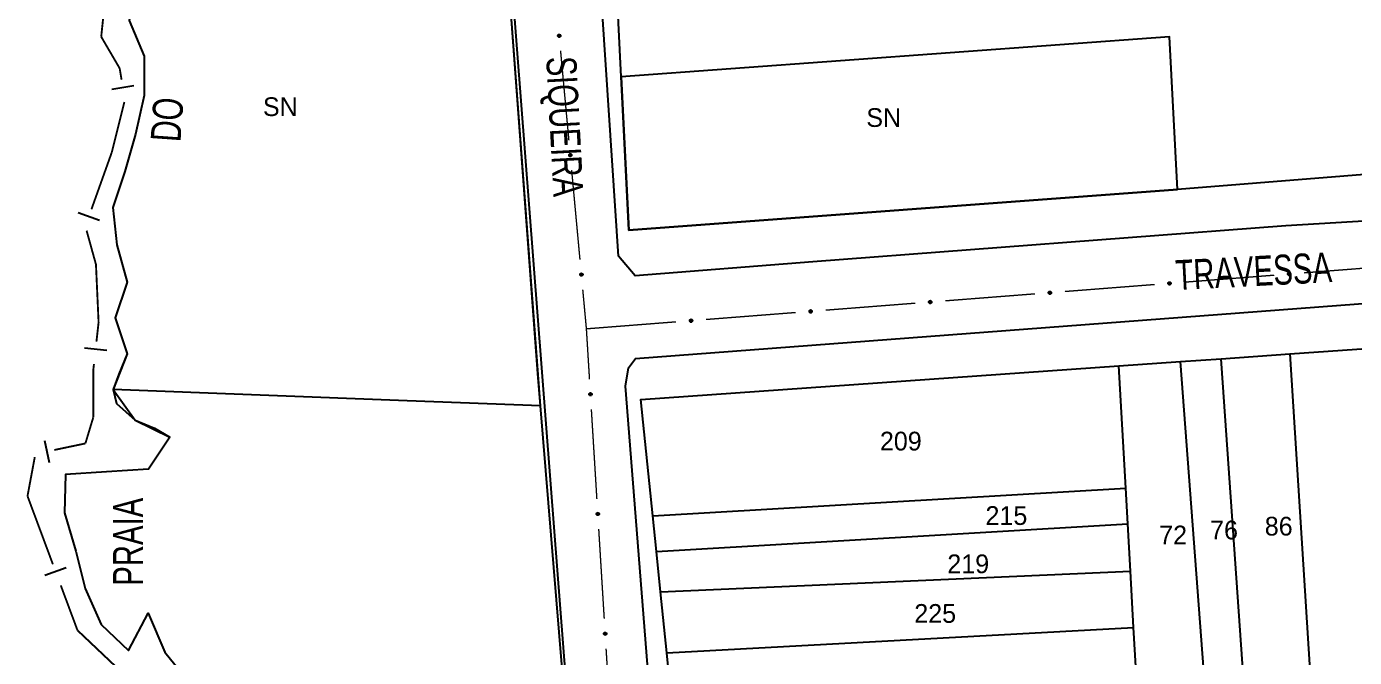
# Model space of a CAD drawing. Extents: x 201053 to 202535, y 4855063 to 4857394.
# Drawn here: x 201108.5 to 201285.6, y 4856616.6 to 4856700.7 of the extents above; entities that cross this region are included whole.
import ezdxf
from ezdxf.enums import TextEntityAlignment as Align

# ---------------------------------------------------------------- set-up
doc = ezdxf.new("R2010")
doc.units = 0
doc.header["$LTSCALE"] = 1.5
doc.header["$MEASUREMENT"] = 0
for name, color, linetype in [('CD_MALHA_LOTES', 7, 'CONTINUOUS'), ('HD-CURSO-PERENE', 170, 'CONTINUOUS'), ('HD-TXT-PRAIA', 7, 'CONTINUOUS'), ('LM-LIM-SETORES-BAIRROS', 250, 'CONTINUOUS'), ('RU-QUADRA', 210, 'CONTINUOUS'), ('SV-EIXO-RUA-PAV', 20, 'CONTINUOUS'), ('SV-RUA-PAVIM', 7, 'CONTINUOUS'), ('SV-TXT-RUA-PAV', 7, 'CONTINUOUS'), ('Th_NmrPort', 7, 'CONTINUOUS')]:
    doc.layers.add(name, color=color, linetype=linetype)
doc.styles.add('ARIAL', font='ARIAL.SHX')

msp = doc.modelspace()

# ---------------------------------------------------------------- linework, layer by layer
at = {"layer": 'CD_MALHA_LOTES', "linetype": 'Continuous', "flags": 128}
for points in [[(201187.83, 4856694.02), (201185.5, 4856740.88), (201181.88, 4856799.62), (201182.99, 4856853.96)], [(201391.61, 4856719), (201392.2, 4856708.23), (201392.9, 4856689.47), (201262.03, 4856679)], [(201177.08, 4856650.11), (201176.73, 4856654.46), (201172.84, 4856706.5)], [(201124.62, 4856705.91), (201122.79, 4856704.02), (201122.23, 4856701.51), (201124.2, 4856696.75), (201124.22, 4856691.53), (201123.06, 4856686.35), (201121.65, 4856681.38), (201120.05, 4856676.57), (201120.59, 4856671.59), (201121.97, 4856666.64), (201120.36, 4856661.85), (201121.16, 4856659.46), (201121.93, 4856657.07), (201120.86, 4856654.36), (201120.08, 4856652.3)], [(201262.03, 4856679), (201260.97, 4856699.36), (201187.83, 4856694.02)], [(201187.83, 4856694.02), (201188.85, 4856673.56), (201262.03, 4856679)], [(201262.42, 4856656.03), (201267.85, 4856656.41)], [(201267.85, 4856656.41), (201277.01, 4856657.06)], [(201272.53, 4856589.04), (201267.85, 4856656.41)], [(201277.01, 4856657.06), (201281.28, 4856589.6), (201272.53, 4856589.04)], [(201277.01, 4856657.06), (201289.15, 4856657.91), (201291.21, 4856658.05)], [(201190.44, 4856650.97), (201254.19, 4856655.45)], [(201254.19, 4856655.45), (201262.42, 4856656.03)], [(201255.11, 4856639.13), (201254.19, 4856655.45)], [(201267.48, 4856588.76), (201262.42, 4856656.03)], [(201120.08, 4856652.3), (201120.52, 4856650.45), (201123.01, 4856648.2), (201125.58, 4856647.17), (201127.62, 4856645.94), (201124.8, 4856641.69), (201119.18, 4856641.34), (201113.75, 4856640.95), (201113.58, 4856635.85), (201115.09, 4856630.74), (201116.33, 4856625.78), (201118.49, 4856620.94), (201122.14, 4856617.5), (201124.73, 4856622.48), (201126.99, 4856617.27), (201130.21, 4856613.28)], [(201159.28, 4856650.79), (201120.08, 4856652.3)], [(201177.08, 4856650.11), (201159.28, 4856650.79)], [(201192.65, 4856461.58), (201188.42, 4856508.91), (201185.55, 4856548.74), (201182.91, 4856580.08), (201180.26, 4856611.31), (201177.08, 4856650.11)], [(201192.03, 4856635.45), (201190.44, 4856650.97)], [(201192.03, 4856635.45), (201255.11, 4856639.13)], [(201255.38, 4856634.38), (201255.11, 4856639.13)], [(201192.52, 4856630.69), (201192.03, 4856635.45)], [(201192.52, 4856630.69), (201255.38, 4856634.38)], [(201255.74, 4856628.06), (201255.38, 4856634.38)], [(201193.07, 4856625.33), (201192.52, 4856630.69)], [(201193.07, 4856625.33), (201255.74, 4856628.06)], [(201256.16, 4856620.58), (201255.74, 4856628.06)], [(201193.9, 4856617.19), (201193.07, 4856625.33)], [(201193.9, 4856617.19), (201256.16, 4856620.58)], [(201256.62, 4856612.44), (201256.16, 4856620.58)], [(201194.87, 4856607.7), (201193.9, 4856617.19)]]:
    msp.add_lwpolyline(points, dxfattribs=at)
at = {"layer": 'HD-CURSO-PERENE', "linetype": 'Continuous'}
msp.add_polyline3d([(201122.23, 4856701.51, 2.07), (201124.2, 4856696.75, 2.07), (201124.22, 4856691.53, 2.07), (201123.06, 4856686.35, 2.07), (201121.65, 4856681.38, 2.07), (201120.05, 4856676.57, 2.07), (201120.59, 4856671.59, 2.07), (201121.97, 4856666.64, 2.07), (201120.36, 4856661.85, 2.07), (201121.93, 4856657.07, 2.07), (201120.08, 4856652.3, 2.07), (201123.01, 4856648.2, 2.07), (201127.62, 4856645.94, 2.07), (201124.8, 4856641.69, 2.07), (201119.18, 4856641.34, 2.07), (201113.75, 4856640.95, 2.07), (201113.58, 4856635.85, 2.07), (201115.09, 4856630.74, 2.07), (201116.33, 4856625.78, 2.07), (201118.49, 4856620.94, 2.07), (201122.14, 4856617.5, 2.07), (201124.73, 4856622.48, 2.07), (201126.99, 4856617.27, 2.07), (201130.21, 4856613.28, 2.07)], dxfattribs=at)
at = {"layer": 'LM-LIM-SETORES-BAIRROS', "const_width": 0.25}
for points in [[(201119.19, 4856706.04), (201118.549086, 4856699.923851)], [(201118.549086, 4856699.923851), (201118.49, 4856699.36)], [(201118.49, 4856699.36), (201120.726517, 4856695.532465)], [(201120.726517, 4856695.532465), (201120.95, 4856695.15)], [(201120.95, 4856695.15), (201121.205382, 4856693.614058)], [(201121.579757, 4856690.659429), (201120.122596, 4856684.839061)], [(201120.122596, 4856684.839061), (201119.89, 4856683.91)], [(201119.89, 4856683.91), (201117.185582, 4856676.336087)], [(201116.541351, 4856673.497534), (201117.609192, 4856669.642703)], [(201117.609192, 4856669.642703), (201117.79, 4856668.99)], [(201117.79, 4856668.99), (201118.12122, 4856661.674778)], [(201118.12122, 4856661.674778), (201118.14, 4856661.26)], [(201118.14, 4856661.26), (201117.855449, 4856658.690914)], [(201117.52519, 4856655.709148), (201117.44, 4856654.94)], [(201117.44, 4856654.94), (201117.44, 4856648.713851)], [(201117.44, 4856648.62), (201116.599835, 4856645.837946)], [(201117.44, 4856648.713851), (201117.44, 4856648.62)], [(201116.599835, 4856645.837946), (201116.38, 4856645.11)], [(201116.38, 4856645.11), (201112.230829, 4856644.239109)], [(201109.632086, 4856643.292975), (201108.713812, 4856638.378021)], [(201108.713812, 4856638.378021), (201108.66, 4856638.09)], [(201108.66, 4856638.09), (201112.04775, 4856628.993358)], [(201113.094753, 4856626.18199), (201115.188758, 4856620.559256)], [(201115.188758, 4856620.559256), (201115.33, 4856620.18)], [(201115.33, 4856620.18), (201121.569287, 4856614.268111)]]:
    msp.add_lwpolyline(points, dxfattribs=at)
at = {"layer": 'LM-LIM-SETORES-BAIRROS'}
for points in [[(201119.889715, 4856692.381573), (201122.849087, 4856692.87363)], [(201115.43666, 4856675.898737), (201118.261951, 4856674.88991)], [(201116.25448, 4856657.862121), (201119.236246, 4856657.531862)], [(201110.944026, 4856645.501701), (201111.560283, 4856642.565679)], [(201110.991067, 4856627.532734), (201113.802435, 4856628.579737)]]:
    msp.add_lwpolyline(points, dxfattribs=at)
at = {"layer": 'RU-QUADRA', "linetype": 'Continuous'}
for points in [[(201180.26, 4856611.31), (201177.08, 4856650.11), (201172.84, 4856706.5), (201172.31, 4856713.49), (201167.24, 4856784.66), (201164.37, 4856823.84), (201169.06, 4856827.31), (201168.73, 4856857.93), (201169.61, 4856859.92), (201171.71, 4856862.02), (201191.13, 4856868.31), (201192.01, 4856870.4), (201324.68, 4856908.68), (201356.22, 4856917.9), (201389.05, 4856927.47), (201430.76, 4856939.63)], [(201122.23, 4856701.51), (201124.2, 4856696.75), (201124.22, 4856691.53), (201123.06, 4856686.35), (201121.65, 4856681.38), (201120.05, 4856676.57), (201120.59, 4856671.59), (201121.97, 4856666.64), (201120.36, 4856661.85), (201121.16, 4856659.46), (201121.93, 4856657.07), (201120.86, 4856654.36), (201120.08, 4856652.3), (201120.52, 4856650.45), (201123.01, 4856648.2), (201125.58, 4856647.17), (201127.62, 4856645.94), (201124.8, 4856641.69), (201119.18, 4856641.34), (201113.75, 4856640.95), (201113.58, 4856635.85), (201115.09, 4856630.74), (201116.33, 4856625.78), (201118.49, 4856620.94), (201122.14, 4856617.5), (201124.73, 4856622.48), (201126.99, 4856617.27), (201130.21, 4856613.28)]]:
    msp.add_lwpolyline(points, dxfattribs=at)
at = {"layer": 'RU-QUADRA', "linetype": 'Continuous', "flags": 128}
for points in [[(201386.41, 4856810.72), (201387.26, 4856796.83), (201388, 4856784.71), (201388.29, 4856779.81), (201388.49, 4856776.25), (201388.98, 4856767.28), (201389.42, 4856759.26), (201389.73, 4856753.53), (201390.68, 4856736.07), (201391.16, 4856727.36), (201391.61, 4856719), (201392.2, 4856708.23), (201392.9, 4856689.47), (201262.03, 4856679), (201188.85, 4856673.56), (201187.83, 4856694.02), (201185.5, 4856740.88), (201181.88, 4856799.62)], [(201194.87, 4856607.7), (201193.9, 4856617.19), (201193.07, 4856625.33), (201192.52, 4856630.69), (201192.03, 4856635.45), (201190.44, 4856650.97), (201254.19, 4856655.45), (201262.42, 4856656.03), (201267.85, 4856656.41), (201277.01, 4856657.06), (201289.15, 4856657.91), (201291.21, 4856658.05), (201301.12, 4856658.74), (201316.89, 4856659.83), (201328.38, 4856660.63), (201349.06, 4856662.02), (201394.8, 4856665.11), (201395.94, 4856649.8), (201397.04, 4856635.07), (201398.23, 4856612.47)]]:
    msp.add_lwpolyline(points, dxfattribs=at)
at = {"layer": 'SV-EIXO-RUA-PAV'}
for points in [[(201179.658117, 4856699.642249), (201179.696188, 4856699.611546), (201179.722629, 4856699.577374), (201179.736479, 4856699.542525), (201179.740688, 4856699.508538), (201179.741078, 4856699.473284), (201179.73363, 4856699.437653), (201179.716603, 4856699.399938), (201179.686071, 4856699.361531), (201179.649285, 4856699.336745), (201179.615846, 4856699.321339), (201179.580659, 4856699.314909), (201179.546405, 4856699.315104), (201179.509649, 4856699.324066), (201179.471597, 4856699.341694), (201179.433721, 4856699.373329), (201179.408028, 4856699.407009), (201179.395517, 4856699.441068), (201179.389277, 4856699.476483), (201179.38931, 4856699.51248), (201179.396824, 4856699.547414), (201179.414642, 4856699.585695), (201179.446361, 4856699.622665), (201179.47966, 4856699.648673), (201179.513534, 4856699.66166), (201179.548539, 4856699.667018), (201179.583895, 4856699.667839), (201179.620023, 4856699.661842), (201179.658117, 4856699.642249)], [(201181.136869, 4856683.71073), (201181.17494, 4856683.680028), (201181.201381, 4856683.645855), (201181.215231, 4856683.611006), (201181.21944, 4856683.57702), (201181.21983, 4856683.541765), (201181.212381, 4856683.506134), (201181.195354, 4856683.468419), (201181.164823, 4856683.430013), (201181.128036, 4856683.405227), (201181.094597, 4856683.38982), (201181.059411, 4856683.383391), (201181.025156, 4856683.383586), (201180.988401, 4856683.392547), (201180.950349, 4856683.410176), (201180.912473, 4856683.44181), (201180.88678, 4856683.47549), (201180.874269, 4856683.509549), (201180.868029, 4856683.544964), (201180.868062, 4856683.580961), (201180.875576, 4856683.615895), (201180.893394, 4856683.654176), (201180.925113, 4856683.691146), (201180.958411, 4856683.717155), (201180.992286, 4856683.730141), (201181.027291, 4856683.735499), (201181.062646, 4856683.73632), (201181.098775, 4856683.730324), (201181.136869, 4856683.71073)], [(201182.615621, 4856667.779212), (201182.653691, 4856667.748509), (201182.680133, 4856667.714336), (201182.693983, 4856667.679487), (201182.698192, 4856667.645501), (201182.698582, 4856667.610246), (201182.691133, 4856667.574615), (201182.674106, 4856667.5369), (201182.643575, 4856667.498494), (201182.606788, 4856667.473708), (201182.573349, 4856667.458301), (201182.538163, 4856667.451872), (201182.503908, 4856667.452067), (201182.467152, 4856667.461028), (201182.4291, 4856667.478657), (201182.391224, 4856667.510291), (201182.365532, 4856667.543971), (201182.35302, 4856667.57803), (201182.346781, 4856667.613445), (201182.346814, 4856667.649443), (201182.354327, 4856667.684376), (201182.372146, 4856667.722657), (201182.403864, 4856667.759627), (201182.437163, 4856667.785636), (201182.471038, 4856667.798622), (201182.506043, 4856667.80398), (201182.541398, 4856667.804801), (201182.577527, 4856667.798805), (201182.615621, 4856667.779212)], [(201276.753495, 4856667.808992), (201276.784755, 4856667.846607), (201276.819312, 4856667.872543), (201276.854361, 4856667.885879), (201276.888406, 4856667.889588), (201276.923663, 4856667.88946), (201276.95918, 4856667.881488), (201276.996641, 4856667.863908), (201277.034594, 4856667.832815), (201277.058836, 4856667.795668), (201277.073749, 4856667.762006), (201277.079661, 4856667.726729), (201277.078962, 4856667.692481), (201277.069461, 4856667.655861), (201277.051275, 4856667.618072), (201277.019087, 4856667.580666), (201276.985033, 4856667.555471), (201276.950793, 4856667.543462), (201276.91529, 4856667.537743), (201276.879298, 4856667.538306), (201276.844478, 4856667.546332), (201276.806464, 4856667.564712), (201276.769964, 4856667.596971), (201276.744448, 4856667.630648), (201276.731961, 4856667.66471), (201276.727118, 4856667.69979), (201276.726817, 4856667.735154), (201276.733344, 4856667.77119), (201276.753495, 4856667.808992)], [(201244.850414, 4856665.320339), (201244.881673, 4856665.357954), (201244.916231, 4856665.38389), (201244.95128, 4856665.397226), (201244.985325, 4856665.400935), (201245.020581, 4856665.400806), (201245.056099, 4856665.392835), (201245.093559, 4856665.375255), (201245.131513, 4856665.344162), (201245.155755, 4856665.307015), (201245.170668, 4856665.273353), (201245.176579, 4856665.238076), (201245.175881, 4856665.203828), (201245.16638, 4856665.167208), (201245.148194, 4856665.129419), (201245.116005, 4856665.092012), (201245.081952, 4856665.066818), (201245.047712, 4856665.054808), (201245.012209, 4856665.04909), (201244.976216, 4856665.049653), (201244.941397, 4856665.057679), (201244.903382, 4856665.076058), (201244.866883, 4856665.108317), (201244.841366, 4856665.141995), (201244.82888, 4856665.176057), (201244.824037, 4856665.211137), (201244.823736, 4856665.2465), (201244.830263, 4856665.282537), (201244.850414, 4856665.320339)], [(201260.801955, 4856666.564665), (201260.833214, 4856666.60228), (201260.867772, 4856666.628216), (201260.902821, 4856666.641553), (201260.936865, 4856666.645262), (201260.972122, 4856666.645133), (201261.00764, 4856666.637161), (201261.0451, 4856666.619581), (201261.083053, 4856666.588489), (201261.107296, 4856666.551342), (201261.122209, 4856666.517679), (201261.12812, 4856666.482402), (201261.127421, 4856666.448154), (201261.117921, 4856666.411534), (201261.099734, 4856666.373746), (201261.067546, 4856666.336339), (201261.033492, 4856666.311144), (201260.999253, 4856666.299135), (201260.96375, 4856666.293417), (201260.927757, 4856666.293979), (201260.892937, 4856666.302006), (201260.854923, 4856666.320385), (201260.818423, 4856666.352644), (201260.792907, 4856666.386322), (201260.78042, 4856666.420384), (201260.775577, 4856666.455463), (201260.775276, 4856666.490827), (201260.781803, 4856666.526864), (201260.801955, 4856666.564665)], [(201228.898873, 4856664.076012), (201228.930133, 4856664.113627), (201228.96469, 4856664.139563), (201228.999739, 4856664.152899), (201229.033784, 4856664.156608), (201229.069041, 4856664.15648), (201229.104558, 4856664.148508), (201229.142019, 4856664.130928), (201229.179972, 4856664.099835), (201229.204214, 4856664.062688), (201229.219127, 4856664.029026), (201229.225039, 4856663.993749), (201229.22434, 4856663.959501), (201229.214839, 4856663.922881), (201229.196653, 4856663.885092), (201229.164465, 4856663.847686), (201229.130411, 4856663.822491), (201229.096171, 4856663.810482), (201229.060668, 4856663.804763), (201229.024676, 4856663.805326), (201228.989856, 4856663.813352), (201228.951841, 4856663.831732), (201228.915342, 4856663.863991), (201228.889826, 4856663.897668), (201228.877339, 4856663.93173), (201228.872496, 4856663.96681), (201228.872195, 4856664.002174), (201228.878722, 4856664.03821), (201228.898873, 4856664.076012)], [(201196.995792, 4856661.587359), (201197.027051, 4856661.624974), (201197.061609, 4856661.65091), (201197.096658, 4856661.664246), (201197.130702, 4856661.667955), (201197.165959, 4856661.667827), (201197.201477, 4856661.659855), (201197.238937, 4856661.642275), (201197.27689, 4856661.611182), (201197.301133, 4856661.574035), (201197.316046, 4856661.540373), (201197.321957, 4856661.505096), (201197.321259, 4856661.470848), (201197.311758, 4856661.434228), (201197.293572, 4856661.396439), (201197.261383, 4856661.359032), (201197.227329, 4856661.333838), (201197.19309, 4856661.321829), (201197.157587, 4856661.31611), (201197.121594, 4856661.316673), (201197.086774, 4856661.324699), (201197.04876, 4856661.343078), (201197.012261, 4856661.375337), (201196.986744, 4856661.409015), (201196.974257, 4856661.443077), (201196.969415, 4856661.478157), (201196.969113, 4856661.51352), (201196.975641, 4856661.549557), (201196.995792, 4856661.587359)], [(201212.947332, 4856662.831685), (201212.978592, 4856662.8693), (201213.013149, 4856662.895237), (201213.048198, 4856662.908573), (201213.082243, 4856662.912282), (201213.1175, 4856662.912153), (201213.153017, 4856662.904181), (201213.190478, 4856662.886601), (201213.228431, 4856662.855509), (201213.252673, 4856662.818362), (201213.267587, 4856662.784699), (201213.273498, 4856662.749422), (201213.272799, 4856662.715174), (201213.263298, 4856662.678554), (201213.245112, 4856662.640766), (201213.212924, 4856662.603359), (201213.17887, 4856662.578164), (201213.14463, 4856662.566155), (201213.109128, 4856662.560437), (201213.073135, 4856662.560999), (201213.038315, 4856662.569026), (201213.000301, 4856662.587405), (201212.963801, 4856662.619664), (201212.938285, 4856662.653342), (201212.925798, 4856662.687404), (201212.920955, 4856662.722483), (201212.920654, 4856662.757847), (201212.927181, 4856662.793884), (201212.947332, 4856662.831685)], [(201183.828277, 4856651.823727), (201183.865375, 4856651.791857), (201183.890743, 4856651.756879), (201183.903504, 4856651.721617), (201183.906655, 4856651.687516), (201183.90595, 4856651.652266), (201183.897398, 4856651.616884), (201183.879207, 4856651.579716), (201183.847498, 4856651.542277), (201183.809959, 4856651.518645), (201183.776057, 4856651.504285), (201183.740688, 4856651.498952), (201183.706456, 4856651.50021), (201183.669997, 4856651.510309), (201183.63251, 4856651.529111), (201183.595636, 4856651.561907), (201183.571001, 4856651.596369), (201183.559554, 4856651.630801), (201183.554417, 4856651.666392), (201183.555569, 4856651.702371), (201183.564164, 4856651.737055), (201183.583162, 4856651.774763), (201183.616015, 4856651.81073), (201183.650105, 4856651.835692), (201183.684367, 4856651.84762), (201183.719521, 4856651.851888), (201183.754885, 4856651.85161), (201183.79081, 4856651.844494), (201183.828277, 4856651.823727)], [(201184.811437, 4856635.853962), (201184.848535, 4856635.822092), (201184.873902, 4856635.787114), (201184.886663, 4856635.751852), (201184.889814, 4856635.717751), (201184.889109, 4856635.682501), (201184.880557, 4856635.647119), (201184.862367, 4856635.609951), (201184.830657, 4856635.572512), (201184.793118, 4856635.54888), (201184.759217, 4856635.53452), (201184.723848, 4856635.529186), (201184.689616, 4856635.530445), (201184.653156, 4856635.540544), (201184.61567, 4856635.559346), (201184.578795, 4856635.592142), (201184.554161, 4856635.626604), (201184.542714, 4856635.661035), (201184.537577, 4856635.696627), (201184.538728, 4856635.732606), (201184.547323, 4856635.767289), (201184.566322, 4856635.804998), (201184.599174, 4856635.840965), (201184.633265, 4856635.865927), (201184.667526, 4856635.877855), (201184.702681, 4856635.882123), (201184.738045, 4856635.881845), (201184.77397, 4856635.874729), (201184.811437, 4856635.853962)], [(201185.794596, 4856619.884197), (201185.831695, 4856619.852327), (201185.857062, 4856619.817349), (201185.869823, 4856619.782087), (201185.872974, 4856619.747986), (201185.872269, 4856619.712736), (201185.863717, 4856619.677354), (201185.845526, 4856619.640186), (201185.813817, 4856619.602746), (201185.776278, 4856619.579115), (201185.742376, 4856619.564755), (201185.707007, 4856619.559421), (201185.672775, 4856619.56068), (201185.636316, 4856619.570779), (201185.59883, 4856619.589581), (201185.561955, 4856619.622377), (201185.537321, 4856619.656839), (201185.525873, 4856619.69127), (201185.520736, 4856619.726862), (201185.521888, 4856619.762841), (201185.530483, 4856619.797524), (201185.549482, 4856619.835233), (201185.582334, 4856619.8712), (201185.616424, 4856619.896162), (201185.650686, 4856619.908089), (201185.68584, 4856619.912358), (201185.721204, 4856619.91208), (201185.757129, 4856619.904964), (201185.794596, 4856619.884197)]]:
    msp.add_lwpolyline(points, close=True, dxfattribs=at)
for points in [[(201179.38931, 4856699.51248), (201179.408028, 4856699.407009)], [(201179.394101, 4856699.525685), (201179.419794, 4856699.396512)], [(201179.396824, 4856699.547414), (201179.433721, 4856699.373329)], [(201179.408611, 4856699.561291), (201179.45148, 4856699.365194)], [(201179.414642, 4856699.585695), (201179.471597, 4856699.341694)], [(201179.43238, 4856699.600498), (201179.489832, 4856699.335864)], [(201179.446361, 4856699.622665), (201179.509649, 4856699.324066)], [(201179.462214, 4856699.633415), (201179.526545, 4856699.324197)], [(201179.47966, 4856699.648673), (201179.546405, 4856699.315104)], [(201179.496152, 4856699.65164), (201179.562754, 4856699.317966)], [(201179.513534, 4856699.66166), (201179.580659, 4856699.314909)], [(201179.530847, 4856699.661712), (201179.595488, 4856699.319634)], [(201179.548539, 4856699.667018), (201179.615846, 4856699.321339)], [(201179.567658, 4856699.663759), (201179.633881, 4856699.33416)], [(201179.583895, 4856699.667839), (201179.649285, 4856699.336745)], [(201179.602255, 4856699.660118), (201179.667693, 4856699.353743)], [(201179.620023, 4856699.661842), (201179.686071, 4856699.361531)], [(201179.637357, 4856699.651043), (201179.699138, 4856699.38407)], [(201179.658117, 4856699.642249), (201179.716603, 4856699.399938)], [(201179.678175, 4856699.624683), (201179.724013, 4856699.42612)], [(201179.696188, 4856699.611546), (201179.73363, 4856699.437653)], [(201179.711345, 4856699.592131), (201179.735554, 4856699.464192)], [(201179.722629, 4856699.577374), (201179.741078, 4856699.473284)], [(201180.868062, 4856683.580961), (201180.88678, 4856683.47549)], [(201180.872853, 4856683.594166), (201180.898546, 4856683.464993)], [(201180.875576, 4856683.615895), (201180.912473, 4856683.44181)], [(201180.887363, 4856683.629772), (201180.930231, 4856683.433675)], [(201180.893394, 4856683.654176), (201180.950349, 4856683.410176)], [(201180.911131, 4856683.668979), (201180.968584, 4856683.404345)], [(201180.925113, 4856683.691146), (201180.988401, 4856683.392547)], [(201180.940965, 4856683.701897), (201181.005297, 4856683.392679)], [(201180.958411, 4856683.717155), (201181.025156, 4856683.383586)], [(201180.974904, 4856683.720121), (201181.041505, 4856683.386447)], [(201180.992286, 4856683.730141), (201181.059411, 4856683.383391)], [(201181.009599, 4856683.730193), (201181.07424, 4856683.388115)], [(201181.027291, 4856683.735499), (201181.094597, 4856683.38982)], [(201181.046409, 4856683.73224), (201181.112633, 4856683.402641)], [(201181.062646, 4856683.73632), (201181.128036, 4856683.405227)], [(201181.081007, 4856683.728599), (201181.146445, 4856683.422225)], [(201181.098775, 4856683.730324), (201181.164823, 4856683.430013)], [(201181.116109, 4856683.719524), (201181.17789, 4856683.452551)], [(201181.136869, 4856683.71073), (201181.195354, 4856683.468419)], [(201181.156927, 4856683.693164), (201181.202765, 4856683.494601)], [(201181.17494, 4856683.680028), (201181.212381, 4856683.506134)], [(201181.190097, 4856683.660613), (201181.214305, 4856683.532673)], [(201181.201381, 4856683.645855), (201181.21983, 4856683.541765)], [(201182.346814, 4856667.649443), (201182.365532, 4856667.543971)], [(201182.351604, 4856667.662647), (201182.377298, 4856667.533474)], [(201182.354327, 4856667.684376), (201182.391224, 4856667.510291)], [(201182.366114, 4856667.698253), (201182.408983, 4856667.502156)], [(201182.372146, 4856667.722657), (201182.4291, 4856667.478657)], [(201182.389883, 4856667.73746), (201182.447336, 4856667.472826)], [(201182.403864, 4856667.759627), (201182.467152, 4856667.461028)], [(201182.419717, 4856667.770378), (201182.484048, 4856667.46116)], [(201182.437163, 4856667.785636), (201182.503908, 4856667.452067)], [(201182.453656, 4856667.788602), (201182.520257, 4856667.454928)], [(201182.471038, 4856667.798622), (201182.538163, 4856667.451872)], [(201182.488351, 4856667.798674), (201182.552991, 4856667.456596)], [(201182.506043, 4856667.80398), (201182.573349, 4856667.458301)], [(201182.525161, 4856667.800721), (201182.591384, 4856667.471123)], [(201182.541398, 4856667.804801), (201182.606788, 4856667.473708)], [(201182.559759, 4856667.79708), (201182.625197, 4856667.490706)], [(201182.577527, 4856667.798805), (201182.643575, 4856667.498494)], [(201182.594861, 4856667.788005), (201182.656642, 4856667.521032)], [(201182.615621, 4856667.779212), (201182.674106, 4856667.5369)], [(201182.635678, 4856667.761645), (201182.681517, 4856667.563082)], [(201182.653691, 4856667.748509), (201182.691133, 4856667.574615)], [(201182.668848, 4856667.729094), (201182.693057, 4856667.601154)], [(201182.680133, 4856667.714336), (201182.698582, 4856667.610246)], [(201276.726817, 4856667.735154), (201277.058836, 4856667.795668)], [(201276.727118, 4856667.69979), (201277.073749, 4856667.762006)], [(201276.730658, 4856667.718859), (201277.061195, 4856667.780228)], [(201276.731961, 4856667.66471), (201277.079661, 4856667.726729)], [(201276.732163, 4856667.682022), (201277.075155, 4856667.741626)], [(201276.733344, 4856667.77119), (201277.034594, 4856667.832815)], [(201276.734807, 4856667.753399), (201277.042111, 4856667.814325)], [(201276.741724, 4856667.647182), (201277.076342, 4856667.70887)], [(201276.744398, 4856667.788364), (201277.01225, 4856667.846212)], [(201276.744448, 4856667.630648), (201277.078962, 4856667.692481)], [(201276.753495, 4856667.808992), (201276.996641, 4856667.863908)], [(201276.759448, 4856667.61298), (201277.069578, 4856667.672757)], [(201276.769964, 4856667.596971), (201277.069461, 4856667.655861)], [(201276.771355, 4856667.828789), (201276.97057, 4856667.871703)], [(201276.784755, 4856667.846607), (201276.95918, 4856667.881488)], [(201276.791923, 4856667.582665), (201277.057373, 4856667.63622)], [(201276.804391, 4856667.861477), (201276.932672, 4856667.883802)], [(201276.806464, 4856667.564712), (201277.051275, 4856667.618072)], [(201276.819312, 4856667.872543), (201276.923663, 4856667.88946)], [(201276.830776, 4856667.558322), (201277.027483, 4856667.598303)], [(201276.844478, 4856667.546332), (201277.019087, 4856667.580666)], [(201276.866165, 4856667.54329), (201276.995701, 4856667.567082)], [(201276.879298, 4856667.538306), (201276.985033, 4856667.555471)], [(201244.823736, 4856665.2465), (201245.155755, 4856665.307015)], [(201244.824037, 4856665.211137), (201245.170668, 4856665.273353)], [(201244.827577, 4856665.230205), (201245.158113, 4856665.291575)], [(201244.82888, 4856665.176057), (201245.176579, 4856665.238076)], [(201244.829082, 4856665.193369), (201245.172074, 4856665.252972)], [(201244.830263, 4856665.282537), (201245.131513, 4856665.344162)], [(201244.831726, 4856665.264746), (201245.139029, 4856665.325671)], [(201244.838643, 4856665.158529), (201245.17326, 4856665.220217)], [(201244.841316, 4856665.29971), (201245.109169, 4856665.357559)], [(201244.841366, 4856665.141995), (201245.175881, 4856665.203828)], [(201244.850414, 4856665.320339), (201245.093559, 4856665.375255)], [(201244.868274, 4856665.340136), (201245.067489, 4856665.383049)], [(201244.881673, 4856665.357954), (201245.056099, 4856665.392835)], [(201244.901309, 4856665.372824), (201245.029591, 4856665.395149)], [(201244.916231, 4856665.38389), (201245.020581, 4856665.400806)], [(201260.775276, 4856666.490827), (201261.107296, 4856666.551342)], [(201260.775577, 4856666.455463), (201261.122209, 4856666.517679)], [(201260.779118, 4856666.474532), (201261.109654, 4856666.535901)], [(201260.78042, 4856666.420384), (201261.12812, 4856666.482402)], [(201260.780622, 4856666.437695), (201261.123615, 4856666.497299)], [(201260.781803, 4856666.526864), (201261.083053, 4856666.588489)], [(201260.783267, 4856666.509072), (201261.09057, 4856666.569998)], [(201260.790184, 4856666.402856), (201261.124801, 4856666.464544)], [(201260.792857, 4856666.544037), (201261.060709, 4856666.601885)], [(201260.792907, 4856666.386322), (201261.127421, 4856666.448154)], [(201260.801955, 4856666.564665), (201261.0451, 4856666.619581)], [(201260.807907, 4856666.368653), (201261.118037, 4856666.428431)], [(201260.818423, 4856666.352644), (201261.117921, 4856666.411534)], [(201260.819814, 4856666.584463), (201261.01903, 4856666.627376)], [(201260.833214, 4856666.60228), (201261.00764, 4856666.637161)], [(201260.840382, 4856666.338338), (201261.105832, 4856666.391893)], [(201260.85285, 4856666.61715), (201260.981132, 4856666.639475)], [(201260.854923, 4856666.320385), (201261.099734, 4856666.373746)], [(201260.867772, 4856666.628216), (201260.972122, 4856666.645133)], [(201260.879235, 4856666.313996), (201261.075942, 4856666.353976)], [(201260.892937, 4856666.302006), (201261.067546, 4856666.336339)], [(201260.914625, 4856666.298964), (201261.044161, 4856666.322755)], [(201260.927757, 4856666.293979), (201261.033492, 4856666.311144)], [(201228.872195, 4856664.002174), (201229.204214, 4856664.062688)], [(201228.872496, 4856663.96681), (201229.219127, 4856664.029026)], [(201228.876036, 4856663.985879), (201229.206573, 4856664.047248)], [(201228.877339, 4856663.93173), (201229.225039, 4856663.993749)], [(201228.877541, 4856663.949042), (201229.220533, 4856664.008646)], [(201228.878722, 4856664.03821), (201229.179972, 4856664.099835)], [(201228.880185, 4856664.020419), (201229.187489, 4856664.081345)], [(201228.887102, 4856663.914202), (201229.22172, 4856663.97589)], [(201228.889776, 4856664.055384), (201229.157628, 4856664.113232)], [(201228.889826, 4856663.897668), (201229.22434, 4856663.959501)], [(201228.898873, 4856664.076012), (201229.142019, 4856664.130928)], [(201228.904825, 4856663.88), (201229.214956, 4856663.939777)], [(201228.915342, 4856663.863991), (201229.214839, 4856663.922881)], [(201228.916733, 4856664.095809), (201229.115948, 4856664.138723)], [(201228.930133, 4856664.113627), (201229.104558, 4856664.148508)], [(201228.937301, 4856663.849685), (201229.202751, 4856663.90324)], [(201228.949768, 4856664.128497), (201229.07805, 4856664.150822)], [(201228.951841, 4856663.831732), (201229.196653, 4856663.885092)], [(201228.96469, 4856664.139563), (201229.069041, 4856664.15648)], [(201228.976154, 4856663.825342), (201229.172861, 4856663.865323)], [(201228.989856, 4856663.813352), (201229.164465, 4856663.847686)], [(201229.011543, 4856663.81031), (201229.141079, 4856663.834102)], [(201229.024676, 4856663.805326), (201229.130411, 4856663.822491)], [(201244.856366, 4856665.124326), (201245.166497, 4856665.184104)], [(201244.866883, 4856665.108317), (201245.16638, 4856665.167208)], [(201244.888842, 4856665.094012), (201245.154292, 4856665.147566)], [(201244.903382, 4856665.076058), (201245.148194, 4856665.129419)], [(201244.927695, 4856665.069669), (201245.124401, 4856665.109649)], [(201244.941397, 4856665.057679), (201245.116005, 4856665.092012)], [(201244.963084, 4856665.054637), (201245.09262, 4856665.078428)], [(201244.976216, 4856665.049653), (201245.081952, 4856665.066818)], [(201197.027051, 4856661.624974), (201197.201477, 4856661.659855)], [(201197.046687, 4856661.639844), (201197.174969, 4856661.662169)], [(201197.061609, 4856661.65091), (201197.165959, 4856661.667827)], [(201212.920654, 4856662.757847), (201213.252673, 4856662.818362)], [(201212.920955, 4856662.722483), (201213.267587, 4856662.784699)], [(201212.924495, 4856662.741552), (201213.255032, 4856662.802921)], [(201212.925798, 4856662.687404), (201213.273498, 4856662.749422)], [(201212.926, 4856662.704715), (201213.268992, 4856662.764319)], [(201212.927181, 4856662.793884), (201213.228431, 4856662.855509)], [(201212.928644, 4856662.776092), (201213.235948, 4856662.837018)], [(201212.935561, 4856662.669876), (201213.270179, 4856662.731564)], [(201212.938235, 4856662.811057), (201213.206087, 4856662.868905)], [(201212.938285, 4856662.653342), (201213.272799, 4856662.715174)], [(201212.947332, 4856662.831685), (201213.190478, 4856662.886601)], [(201212.953285, 4856662.635673), (201213.263415, 4856662.695451)], [(201212.963801, 4856662.619664), (201213.263298, 4856662.678554)], [(201212.965192, 4856662.851483), (201213.164407, 4856662.894396)], [(201212.978592, 4856662.8693), (201213.153017, 4856662.904181)], [(201212.98576, 4856662.605358), (201213.25121, 4856662.658913)], [(201212.998228, 4856662.88417), (201213.12651, 4856662.906495)], [(201213.000301, 4856662.587405), (201213.245112, 4856662.640766)], [(201213.013149, 4856662.895237), (201213.1175, 4856662.912153)], [(201213.024613, 4856662.581016), (201213.22132, 4856662.620996)], [(201213.038315, 4856662.569026), (201213.212924, 4856662.603359)], [(201213.060002, 4856662.565984), (201213.189539, 4856662.589775)], [(201213.073135, 4856662.560999), (201213.17887, 4856662.578164)], [(201196.969113, 4856661.51352), (201197.301133, 4856661.574035)], [(201196.969415, 4856661.478157), (201197.316046, 4856661.540373)], [(201196.972955, 4856661.497225), (201197.303491, 4856661.558595)], [(201196.974257, 4856661.443077), (201197.321957, 4856661.505096)], [(201196.97446, 4856661.460389), (201197.317452, 4856661.519992)], [(201196.975641, 4856661.549557), (201197.27689, 4856661.611182)], [(201196.977104, 4856661.531766), (201197.284407, 4856661.592691)], [(201196.984021, 4856661.425549), (201197.318638, 4856661.487237)], [(201196.986694, 4856661.566731), (201197.254547, 4856661.624579)], [(201196.986744, 4856661.409015), (201197.321259, 4856661.470848)], [(201196.995792, 4856661.587359), (201197.238937, 4856661.642275)], [(201197.001744, 4856661.391346), (201197.311875, 4856661.451124)], [(201197.012261, 4856661.375337), (201197.311758, 4856661.434228)], [(201197.013651, 4856661.607156), (201197.212867, 4856661.65007)], [(201197.034219, 4856661.361032), (201197.299669, 4856661.414587)], [(201197.04876, 4856661.343078), (201197.293572, 4856661.396439)], [(201197.073072, 4856661.336689), (201197.269779, 4856661.37667)], [(201197.086774, 4856661.324699), (201197.261383, 4856661.359032)], [(201197.108462, 4856661.321657), (201197.237998, 4856661.345448)], [(201197.121594, 4856661.316673), (201197.227329, 4856661.333838)], [(201183.555569, 4856651.702371), (201183.571001, 4856651.596369)], [(201183.560767, 4856651.71542), (201183.582436, 4856651.585512)], [(201183.564164, 4856651.737055), (201183.595636, 4856651.561907)], [(201183.576376, 4856651.750559), (201183.613133, 4856651.553224)], [(201183.583162, 4856651.774763), (201183.63251, 4856651.529111)], [(201183.601351, 4856651.789008), (201183.650556, 4856651.522717)], [(201183.616015, 4856651.81073), (201183.669997, 4856651.510309)], [(201183.632193, 4856651.820983), (201183.686889, 4856651.509916)], [(201183.650105, 4856651.835692), (201183.706456, 4856651.50021)], [(201183.666682, 4856651.838145), (201183.722886, 4856651.502562)], [(201183.684367, 4856651.84762), (201183.740688, 4856651.498952)], [(201183.701673, 4856651.847134), (201183.755657, 4856651.503213)], [(201183.719521, 4856651.851888), (201183.776057, 4856651.504285)], [(201183.738529, 4856651.848036), (201183.794482, 4856651.51654)], [(201183.754885, 4856651.85161), (201183.809959, 4856651.518645)], [(201183.772997, 4856651.843323), (201183.828887, 4856651.535063)], [(201183.79081, 4856651.844494), (201183.847498, 4856651.542277)], [(201183.8078, 4856651.833161), (201183.861258, 4856651.564398)], [(201183.828277, 4856651.823727), (201183.879207, 4856651.579716)], [(201183.847779, 4856651.805546), (201183.887427, 4856651.605655)], [(201183.865375, 4856651.791857), (201183.897398, 4856651.616884)], [(201183.879922, 4856651.77198), (201183.900145, 4856651.64335)], [(201183.890743, 4856651.756879), (201183.90595, 4856651.652266)], [(201184.538728, 4856635.732606), (201184.554161, 4856635.626604)], [(201184.543927, 4856635.745655), (201184.565595, 4856635.615747)], [(201184.547323, 4856635.767289), (201184.578795, 4856635.592142)], [(201184.559536, 4856635.780794), (201184.596292, 4856635.583459)], [(201184.566322, 4856635.804998), (201184.61567, 4856635.559346)], [(201184.584511, 4856635.819243), (201184.633715, 4856635.552952)], [(201184.599174, 4856635.840965), (201184.653156, 4856635.540544)], [(201184.615353, 4856635.851218), (201184.670048, 4856635.540151)], [(201184.633265, 4856635.865927), (201184.689616, 4856635.530445)], [(201184.649841, 4856635.868379), (201184.706046, 4856635.532797)], [(201184.667526, 4856635.877855), (201184.723848, 4856635.529186)], [(201184.684832, 4856635.877369), (201184.738816, 4856635.533448)], [(201184.702681, 4856635.882123), (201184.759217, 4856635.53452)], [(201184.721689, 4856635.878271), (201184.777642, 4856635.546775)], [(201184.738045, 4856635.881845), (201184.793118, 4856635.54888)], [(201184.756157, 4856635.873557), (201184.812046, 4856635.565298)], [(201184.77397, 4856635.874729), (201184.830657, 4856635.572512)], [(201184.79096, 4856635.863396), (201184.844418, 4856635.594633)], [(201184.811437, 4856635.853962), (201184.862367, 4856635.609951)], [(201184.830939, 4856635.835781), (201184.870587, 4856635.63589)], [(201184.848535, 4856635.822092), (201184.880557, 4856635.647119)], [(201184.863082, 4856635.802215), (201184.883305, 4856635.673585)], [(201184.873902, 4856635.787114), (201184.889109, 4856635.682501)], [(201185.521888, 4856619.762841), (201185.537321, 4856619.656839)], [(201185.527086, 4856619.77589), (201185.548755, 4856619.645982)], [(201185.530483, 4856619.797524), (201185.561955, 4856619.622377)], [(201185.542695, 4856619.811028), (201185.579452, 4856619.613694)], [(201185.549482, 4856619.835233), (201185.59883, 4856619.589581)], [(201185.567671, 4856619.849478), (201185.616875, 4856619.583187)], [(201185.582334, 4856619.8712), (201185.636316, 4856619.570779)], [(201185.598513, 4856619.881453), (201185.653208, 4856619.570386)], [(201185.616424, 4856619.896162), (201185.672775, 4856619.56068)], [(201185.633001, 4856619.898614), (201185.689205, 4856619.563032)], [(201185.650686, 4856619.908089), (201185.707007, 4856619.559421)], [(201185.667992, 4856619.907604), (201185.721976, 4856619.563683)], [(201185.68584, 4856619.912358), (201185.742376, 4856619.564755)], [(201185.704848, 4856619.908506), (201185.760801, 4856619.57701)], [(201185.721204, 4856619.91208), (201185.776278, 4856619.579115)], [(201185.739316, 4856619.903792), (201185.795206, 4856619.595533)], [(201185.757129, 4856619.904964), (201185.813817, 4856619.602746)], [(201185.774119, 4856619.893631), (201185.827577, 4856619.624868)], [(201185.794596, 4856619.884197), (201185.845526, 4856619.640186)], [(201185.814099, 4856619.866016), (201185.853747, 4856619.666125)], [(201185.831695, 4856619.852327), (201185.863717, 4856619.677354)], [(201185.846241, 4856619.83245), (201185.866464, 4856619.70382)], [(201185.857062, 4856619.817349), (201185.872269, 4856619.712736)]]:
    msp.add_lwpolyline(points, dxfattribs=at)
at = {"layer": 'SV-EIXO-RUA-PAV', "const_width": 0.18}
for points in [[(201179.746631, 4856697.49757), (201180.855695, 4856685.548931)], [(201181.225383, 4856681.566051), (201182.334447, 4856669.617412)], [(201278.899244, 4856667.86596), (201290.8629, 4856668.799205)], [(201262.947704, 4856666.621633), (201274.911359, 4856667.554878)], [(201182.704135, 4856665.634532), (201183.166245, 4856660.655933)], [(201246.996163, 4856665.377307), (201258.959818, 4856666.310552)], [(201215.093081, 4856662.888653), (201227.056737, 4856663.821898)], [(201231.044622, 4856664.13298), (201243.008278, 4856665.066225)], [(201199.141541, 4856661.644327), (201211.105196, 4856662.577572)], [(201183.166245, 4856660.655933), (201183.19, 4856660.4)], [(201183.19, 4856660.4), (201195.153656, 4856661.333245)], [(201183.19, 4856660.4), (201183.604338, 4856653.669775)], [(201183.850128, 4856649.677334), (201184.587498, 4856637.70001)], [(201184.833288, 4856633.707568), (201185.570657, 4856621.730245)], [(201185.816447, 4856617.737803), (201186.553817, 4856605.76048)]]:
    msp.add_lwpolyline(points, dxfattribs=at)
at = {"layer": 'SV-RUA-PAVIM', "linetype": 'Continuous'}
for points in [[(201438.08, 4856941.92, 7.87), (201367.98, 4856921, 9.61), (201252.58, 4856887.46, 8.83), (201201.3, 4856872.08, 8.73), (201195.38, 4856871.25, 8.73), (201192.96, 4856870.72, 8.75), (201192.58, 4856869.4, 8.64), (201191.88, 4856868.33, 8.64), (201172.82, 4856861.99, 8.64), (201170.08, 4856859.27, 8.87), (201169.02, 4856855.23, 8.87), (201169.95, 4856826.41, 8.99), (201165.01, 4856823.15, 8.6), (201172.22, 4856719.57, 8.83), (201178.9, 4856633.36, 8.83), (201185.81, 4856543.98, 8.83)], [(201391, 4856849.19, 9.23), (201399.06, 4856714.76, 10), (201400.39, 4856683.82, 10.65), (201399.71, 4856682.08, 10.67), (201397.91, 4856681.44, 10.68), (201276.48, 4856674.13, 10.76), (201213.4, 4856669.32, 9.16), (201189.68, 4856667.45, 9.12), (201187.47, 4856670.09, 8.81), (201181.16, 4856765.49, 9.3), (201178.53, 4856814.28, 9.16)], [(201408.23, 4856557.99, 12.38), (201413.86, 4856467.57, 12.38), (201412.95, 4856464.77, 12.38), (201409.68, 4856463, 12.39), (201212.06, 4856449.52, 8.76), (201208.04, 4856450.18, 8.76), (201207.02, 4856452.31, 8.76), (201196.97, 4856544.17, 8.72), (201188.4, 4856652.75, 8.72), (201188.81, 4856655.19, 8.72), (201189.76, 4856656.42, 8.72), (201330.25, 4856667.06, 11.37), (201399.32, 4856671.62, 10.94), (201400.76, 4856670.47, 10.95), (201401.7, 4856667.69, 10.95), (201405.42, 4856602.84, 11.38), (201406.27, 4856589.32, 11.38)]]:
    msp.add_polyline3d(points, dxfattribs=at)

# ---------------------------------------------------------------- texts
at = {"layer": 'HD-TXT-PRAIA', "style": 'ARIAL', "width": 0.7}
for s, rotation, p in [('DO', 86, (201129.06, 4856685.25)), ('PRAIA', 90, (201124.07, 4856626.13))]:
    msp.add_text(s, height=4, rotation=rotation, dxfattribs=at).set_placement(p)
at = {"layer": 'SV-TXT-RUA-PAV', "style": 'ARIAL', "width": 0.7}
for s, rotation, p in [('SIQUEIRA', 273, (201177.83, 4856696.62)), ('TRAVESSA', 3, (201261.86, 4856665.55))]:
    msp.add_text(s, height=4, rotation=rotation, dxfattribs=at).set_placement(p)
at = {"layer": 'Th_NmrPort', "color": 1}
for s, p in [('SN', (201140.055766, 4856690.030328)), ('SN', (201220.518559, 4856688.582248)), ('209', (201222.332563, 4856645.42344)), ('215', (201236.412563, 4856635.49344)), ('86', (201273.65344, 4856634.077437)), ('72', (201259.57344, 4856632.897437)), ('76', (201266.36344, 4856633.567437)), ('219', (201231.322563, 4856629.05344)), ('225', (201226.912563, 4856622.43344))]:
    msp.add_text(s, height=2.5, dxfattribs=at).set_placement(p, align=Align.MIDDLE_LEFT)

doc.saveas('drawing.dxf')
